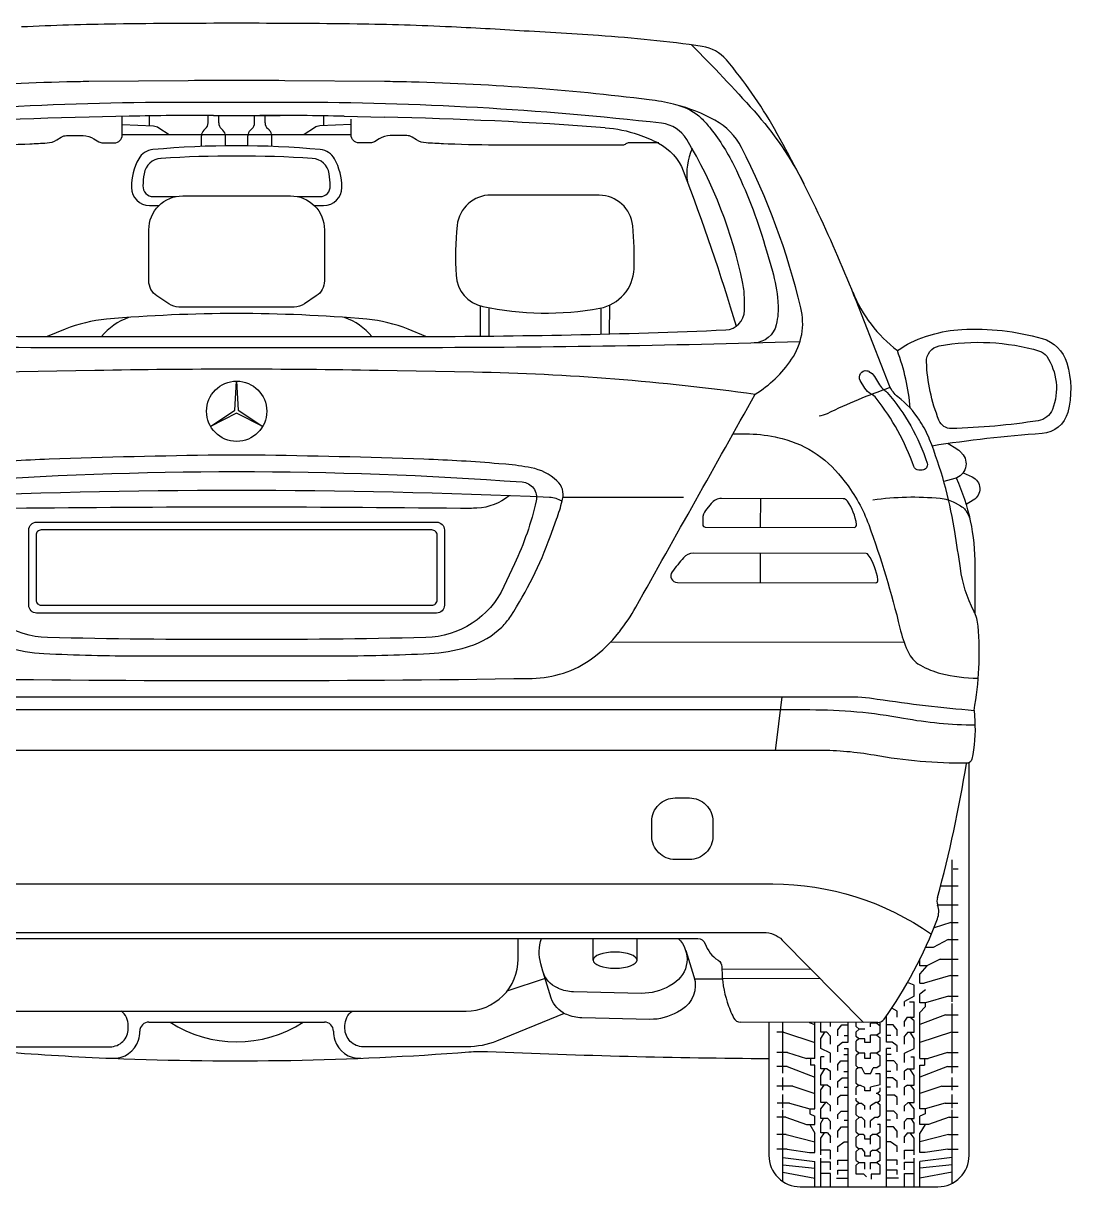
# Model space of a CAD drawing. Header units: millimetres. Extents: x -8431 to 21423, y 12317 to 28660.
# Drawn here: x 15871 to 17171, y 26962 to 28406 of the extents above; entities that cross this region are included whole.
import ezdxf

# ---------------------------------------------------------------- set-up
doc = ezdxf.new("R2010")
doc.units = ezdxf.units.MM
doc.layers.add('interni', color=1, linetype='Continuous')

msp = doc.modelspace()

# ---------------------------------------------------------------- linework, layer by layer
for p, q in [((16538.2, 27814.1), (16538, 27814.2)), ((16964.5, 27637.8), (16600, 27638.5)), ((16931.6, 27166.3), (16761.3, 27166.6))]:
    msp.add_line(p, q)
at = {"color": 1}
for p, q in [((16690.4, 27818.1), (16540.7, 27818.1)), ((16786.1, 27780.9), (16786.2, 27816.5)), ((16786, 27712.4), (16786.1, 27748.5)), ((16812.4, 27570.7), (16804.1, 27503.3)), ((16849, 27232.2), (16738.1, 27232.4)), ((16849, 27232.2), (16738.1, 27232.4)), ((16860.3, 27220.6), (16738.6, 27220.9)), ((16860.3, 27220.6), (16738.6, 27220.9))]:
    msp.add_line(p, q, dxfattribs=at)
at = {"color": 30}
for p, q in [((17023.8, 27191.8), (17023.8, 27368.1)), ((17025.3, 27357.2), (17031.2, 27357.2)), ((17009.5, 27336.1), (17031.2, 27336.1)), ((17005.8, 27312.5), (17031.2, 27312.5)), ((17022.1, 27290.6), (17001.5, 27284)), ((17022.1, 27290.6), (17031.2, 27290.6)), ((17019.1, 27269.5), (17000.4, 27259.5)), ((17019.1, 27269.5), (17031.2, 27269.5)), ((17000.4, 27259.5), (16990.8, 27259.5)), ((16984, 27236.7), (16984, 27245.2)), ((16992.6, 27236.7), (16984, 27236.7)), ((16992.6, 27236.7), (16984, 27226.7)), ((17009.2, 27245.1), (16992.6, 27236.7)), ((17009.2, 27245.1), (17031.2, 27245.1)), ((16984, 27215), (16984, 27226.7)), ((17021.9, 27224.6), (16989.2, 27215)), ((17021.9, 27224.6), (17031.2, 27224.6)), ((16976.7, 27212.6), (16968.5, 27216)), ((16976.7, 27199.1), (16976.7, 27212.6)), ((16984, 27215), (16989.2, 27215)), ((16991, 27206.9), (16984, 27201.4)), ((16976.7, 27199.1), (16964.8, 27192.5)), ((16964.8, 27186.5), (16964.8, 27192.5)), ((16971.1, 27192.1), (16976.7, 27192.1)), ((16976.7, 27173.1), (16976.7, 27192.1)), ((16984, 27190.6), (16984, 27201.4)), ((16991, 27190.6), (16984, 27190.6)), ((16990.6, 27190.6), (16990.6, 27185.6)), ((17019.2, 27199.1), (16991, 27190.6)), ((17019.2, 27199.1), (17031.2, 27199.1)), ((16955.7, 27180.4), (16949, 27184.3)), ((16955.7, 27172.9), (16955.7, 27180.4)), ((16990.6, 27185.6), (16984, 27178.8)), ((16984, 27121.8), (16984, 27178.8)), ((17023.8, 27103.3), (17023.8, 27189.8)), ((16813.7, 27103.3), (16813.7, 27166.5)), ((16846.6, 27166.4), (16853.5, 27163.8)), ((16853.5, 27121.8), (16853.5, 27166.4)), ((16860.8, 27154.2), (16860.8, 27166.4)), ((16872.7, 27161.2), (16872.7, 27166.4)), ((16881.8, 27157.3), (16887, 27163.6)), ((16887, 27163.6), (16895, 27163.6)), ((16895, 27141.8), (16895, 27166.3)), ((16904.7, 27161.3), (16904.7, 27166.3)), ((16930.6, 27165.6), (16922.7, 27165.6)), ((16922.7, 27161), (16922.7, 27165.6)), ((16931.5, 27166.3), (16930.6, 27165.6)), ((16930.6, 27165.6), (16934.4, 27162.3)), ((16934.4, 27153.4), (16934.4, 27166.6)), ((16942.5, 27141.8), (16942.5, 27174.2)), ((16950.5, 27163.6), (16942.5, 27163.6)), ((16955.7, 27157.3), (16950.5, 27163.6)), ((16967.9, 27173.1), (16964.8, 27168)), ((16964.8, 27161.2), (16964.8, 27168)), ((16967.9, 27173.1), (16976.7, 27173.1)), ((16976.7, 27168.3), (16971.2, 27173.1)), ((16976.7, 27154.2), (16976.7, 27168.3)), ((17015.7, 27175.8), (16984, 27163.8)), ((17015.7, 27175.8), (17031.2, 27175.8)), ((16814.4, 27154.3), (16806.3, 27154.3)), ((16814.4, 27154.3), (16853.5, 27141.6)), ((16868.5, 27154.2), (16860.8, 27154.2)), ((16860.8, 27146.3), (16865.8, 27154.2)), ((16868.5, 27154.2), (16872.7, 27149.2)), ((16872.7, 27139.4), (16872.7, 27149.2)), ((16881.8, 27149.7), (16881.8, 27157.3)), ((16889.8, 27150), (16895, 27150)), ((16908.4, 27158), (16904.7, 27161.3)), ((16908.4, 27158), (16904.7, 27154.7)), ((16904.7, 27148.8), (16904.7, 27154.7)), ((16907.9, 27145.9), (16904.7, 27148.8)), ((16915.4, 27158), (16908.4, 27158)), ((16930.6, 27150.7), (16922.7, 27150.7)), ((16922.7, 27141.4), (16922.7, 27150.7)), ((16934.4, 27153.4), (16930.6, 27150.7)), ((16930.6, 27150.7), (16934.4, 27147.3)), ((16934.4, 27131), (16934.4, 27147.3)), ((16947.7, 27150), (16942.5, 27150)), ((16955.7, 27149.7), (16955.7, 27157.3)), ((16969, 27154.2), (16964.8, 27149.2)), ((16964.8, 27139.4), (16964.8, 27149.2)), ((16969, 27154.2), (16976.7, 27154.2)), ((16976.7, 27146.3), (16971.7, 27154.2)), ((17023.1, 27154.3), (16984, 27141.6)), ((17023.1, 27154.3), (17031.2, 27154.3)), ((16860.8, 27134.1), (16860.8, 27146.3)), ((16872.7, 27128.1), (16860.8, 27134.1)), ((16881.8, 27137.2), (16888, 27141.8)), ((16881.8, 27129.8), (16881.8, 27137.2)), ((16888, 27141.8), (16895, 27141.8)), ((16889.9, 27134.2), (16895, 27134.2)), ((16895, 26963.2), (16895, 27134.2)), ((16907.9, 27145.9), (16904.7, 27143)), ((16904.7, 27131.1), (16904.7, 27143)), ((16915.4, 27145.9), (16907.9, 27145.9)), ((16915.4, 27141.4), (16915.4, 27145.9)), ((16922.7, 27141.4), (16915.4, 27141.4)), ((16949.5, 27141.8), (16942.5, 27141.8)), ((16942.5, 26963.2), (16942.5, 27134.2)), ((16947.6, 27134.2), (16942.5, 27134.2)), ((16955.7, 27137.2), (16949.5, 27141.8)), ((16955.7, 27129.8), (16955.7, 27137.2)), ((16964.8, 27128.1), (16976.7, 27134.1)), ((16976.7, 27134.1), (16976.7, 27146.3)), ((16819.5, 27129.2), (16806.3, 27129.2)), ((16819.5, 27129.2), (16843.3, 27121.8)), ((16853.5, 27121.8), (16843.3, 27121.8)), ((16847.9, 27121.8), (16847.9, 27113.5)), ((16864.9, 27123.8), (16860.8, 27123.8)), ((16860.8, 27109), (16860.8, 27123.8)), ((16872.7, 27116.5), (16872.7, 27128.1)), ((16881.8, 27114.1), (16885.8, 27118.9)), ((16885.8, 27118.9), (16895, 27118.9)), ((16889.3, 27126.6), (16895, 27126.6)), ((16907.9, 27128.2), (16904.7, 27131.1)), ((16907.9, 27128.2), (16904.7, 27125.4)), ((16904.7, 27112.5), (16904.7, 27125.4)), ((16915.4, 27128.2), (16907.9, 27128.2)), ((16915.4, 27121.7), (16915.4, 27128.2)), ((16922.7, 27121.7), (16915.4, 27121.7)), ((16930.6, 27128.2), (16922.7, 27128.2)), ((16922.7, 27121.7), (16922.7, 27128.2)), ((16934.4, 27131), (16930.6, 27128.2)), ((16930.6, 27128.2), (16934.4, 27124.9)), ((16934.4, 27112.9), (16934.4, 27124.9)), ((16948.1, 27126.6), (16942.5, 27126.6)), ((16951.7, 27118.9), (16942.5, 27118.9)), ((16955.7, 27114.1), (16951.7, 27118.9)), ((16964.8, 27116.5), (16964.8, 27128.1)), ((16972.6, 27123.8), (16976.7, 27123.8)), ((16976.7, 27109), (16976.7, 27123.8)), ((16984, 27121.8), (16994.2, 27121.8)), ((16989.5, 27121.8), (16989.5, 27113.5)), ((17018, 27129.2), (16994.2, 27121.8)), ((17018, 27129.2), (17031.2, 27129.2)), ((16819.2, 27111.8), (16806.3, 27111.8)), ((16819.2, 27111.8), (16853.5, 27098.4)), ((16853.5, 27113.5), (16847.9, 27113.5)), ((16853.5, 27059.2), (16853.5, 27113.5)), ((16868.6, 27109), (16860.8, 27109)), ((16860.8, 27100.6), (16865.9, 27109)), ((16868.6, 27109), (16872.7, 27106.1)), ((16872.7, 27095.3), (16872.7, 27106.1)), ((16881.8, 27106.9), (16881.8, 27114.1)), ((16889.6, 27105.7), (16895, 27105.7)), ((16907.3, 27110.2), (16904.7, 27112.5)), ((16907.3, 27110.2), (16904.7, 27107.9)), ((16904.7, 27090.6), (16904.7, 27107.9)), ((16911.6, 27110.2), (16907.3, 27110.2)), ((16915.4, 27102.8), (16911.6, 27110.2)), ((16922.7, 27102.8), (16926, 27110.2)), ((16930.6, 27110.2), (16926, 27110.2)), ((16934.4, 27112.9), (16930.6, 27110.2)), ((16947.8, 27105.7), (16942.5, 27105.7)), ((16955.7, 27106.9), (16955.7, 27114.1)), ((16968.9, 27109), (16964.8, 27106.1)), ((16964.8, 27095.3), (16964.8, 27106.1)), ((16968.9, 27109), (16976.7, 27109)), ((16976.7, 27100.6), (16971.5, 27109)), ((16984, 27113.5), (16989.5, 27113.5)), ((16984, 27059.2), (16984, 27113.5)), ((17018.3, 27111.8), (16984, 27098.4)), ((17018.3, 27111.8), (17031.2, 27111.8)), ((16813.7, 27082.2), (16813.7, 27097.9)), ((16860.8, 27088.4), (16860.8, 27100.6)), ((16881.8, 27093.2), (16887.5, 27097.5)), ((16881.8, 27085.6), (16881.8, 27093.2)), ((16887.5, 27097.5), (16895, 27097.5)), ((16907.5, 27088), (16904.7, 27090.6)), ((16922.7, 27102.8), (16915.4, 27102.8)), ((16934.4, 27102.8), (16928.8, 27102.8)), ((16934.4, 27089.1), (16934.4, 27102.8)), ((16950, 27097.5), (16942.5, 27097.5)), ((16955.7, 27093.2), (16950, 27097.5)), ((16955.7, 27085.6), (16955.7, 27093.2)), ((16976.7, 27088.4), (16976.7, 27100.6)), ((17023.8, 27082.2), (17023.8, 27097.9)), ((16826.3, 27087.4), (16806.3, 27087.4)), ((16813.7, 27059.9), (16813.7, 27077)), ((16826.3, 27087.4), (16853.5, 27078.1)), ((16869.2, 27088.4), (16860.8, 27088.4)), ((16860.8, 27082.6), (16865.2, 27088.4)), ((16860.8, 27067), (16860.8, 27082.6)), ((16869.2, 27088.4), (16872.7, 27086.1)), ((16872.7, 27076.3), (16872.7, 27086.1)), ((16881.8, 27073.3), (16885.2, 27076.1)), ((16885.2, 27076.1), (16895, 27076.1)), ((16889.9, 27085.9), (16895, 27085.9)), ((16907.5, 27088), (16904.7, 27085.5)), ((16904.7, 27076.7), (16904.7, 27085.5)), ((16910.3, 27088), (16907.5, 27088)), ((16915.4, 27085.5), (16910.3, 27088)), ((16915.4, 27081.7), (16915.4, 27085.5)), ((16922.7, 27081.7), (16915.4, 27081.7)), ((16934.4, 27089.1), (16922.7, 27086.1)), ((16922.7, 27081.7), (16922.7, 27086.1)), ((16929.5, 27078.7), (16931.1, 27078.7)), ((16931.1, 27078.7), (16934.4, 27081.6)), ((16931.1, 27078.7), (16934.4, 27075.9)), ((16934.4, 27081.6), (16934.4, 27085.4)), ((16934.4, 27070), (16934.4, 27075.9)), ((16947.5, 27085.9), (16942.5, 27085.9)), ((16952.3, 27076.1), (16942.5, 27076.1)), ((16955.7, 27073.3), (16952.3, 27076.1)), ((16968.3, 27088.4), (16964.8, 27086.1)), ((16964.8, 27076.3), (16964.8, 27086.1)), ((16968.3, 27088.4), (16976.7, 27088.4)), ((16976.7, 27082.6), (16972.2, 27088.4)), ((16976.7, 27067), (16976.7, 27082.6)), ((17011.2, 27087.4), (16984, 27078.1)), ((17011.2, 27087.4), (17031.2, 27087.4)), ((17023.8, 27059.9), (17023.8, 27077)), ((16822.2, 27066.1), (16806.5, 27066.1)), ((16822.2, 27066.1), (16847.2, 27059.2)), ((16860.8, 27059.3), (16866.9, 27067.1)), ((16868.3, 27067), (16860.8, 27067)), ((16868.3, 27067), (16872.7, 27062.7)), ((16872.7, 27056.1), (16872.7, 27062.7)), ((16881.8, 27064.3), (16881.8, 27073.3)), ((16904.7, 27069.1), (16904.7, 27072.5)), ((16907.9, 27066.3), (16904.7, 27069.1)), ((16907.9, 27066.3), (16904.7, 27063.4)), ((16904.7, 27051.6), (16904.7, 27063.4)), ((16907.9, 27066.3), (16911.5, 27066.3)), ((16911.5, 27066.3), (16915.4, 27062.9)), ((16915.4, 27058.4), (16915.4, 27062.9)), ((16929, 27067.1), (16922.7, 27062.9)), ((16922.7, 27058.4), (16922.7, 27062.9)), ((16931.1, 27067.1), (16929, 27067.1)), ((16931.1, 27067.1), (16934.4, 27070)), ((16931.1, 27067.1), (16934.4, 27064.2)), ((16934.4, 27051.2), (16934.4, 27064.2)), ((16955.7, 27064.3), (16955.7, 27073.3)), ((16969.2, 27067), (16964.8, 27062.7)), ((16964.8, 27056.1), (16964.8, 27062.7)), ((16969.2, 27067), (16976.7, 27067)), ((16976.7, 27059.3), (16970.6, 27067.1)), ((17015.3, 27066.1), (16990.3, 27059.2)), ((17015.3, 27066.1), (17031, 27066.1)), ((16817.4, 27048.7), (16806.3, 27048.7)), ((16813.7, 26969), (16813.7, 27057.9)), ((16817.4, 27048.7), (16842.9, 27039.8)), ((16847.2, 27059.2), (16853.5, 27059.2)), ((16847.2, 27059.2), (16847.2, 27052.9)), ((16847.2, 27052.9), (16853.5, 27050.1)), ((16853.5, 27039.8), (16853.5, 27050.1)), ((16860.8, 27047.3), (16860.8, 27059.3)), ((16869.4, 27047.3), (16860.8, 27047.3)), ((16860.8, 27041.3), (16864.4, 27047.3)), ((16869.4, 27047.3), (16872.7, 27043.3)), ((16881.8, 27052.2), (16886.1, 27056.3)), ((16881.8, 27046.9), (16881.8, 27052.2)), ((16886.1, 27056.3), (16895, 27056.3)), ((16908.3, 27048.4), (16904.7, 27051.6)), ((16908.3, 27048.4), (16904.7, 27045.2)), ((16911.9, 27048.4), (16908.3, 27048.4)), ((16915.4, 27044.8), (16911.9, 27048.4)), ((16927.8, 27048.4), (16922.7, 27044.3)), ((16931.1, 27048.4), (16927.8, 27048.4)), ((16931.1, 27048.4), (16934.4, 27051.2)), ((16951.4, 27056.3), (16942.5, 27056.3)), ((16955.7, 27052.2), (16951.4, 27056.3)), ((16955.7, 27046.9), (16955.7, 27052.2)), ((16968.1, 27047.3), (16964.8, 27043.3)), ((16968.1, 27047.3), (16976.7, 27047.3)), ((16976.7, 27041.3), (16973.1, 27047.3)), ((16976.7, 27047.3), (16976.7, 27059.3)), ((16990.3, 27059.2), (16984, 27059.2)), ((16990.3, 27052.9), (16984, 27050.1)), ((16984, 27039.8), (16984, 27050.1)), ((16990.3, 27059.2), (16990.3, 27052.9)), ((17020.1, 27048.7), (16994.5, 27039.8)), ((17020.1, 27048.7), (17031.2, 27048.7)), ((17023.8, 26966.7), (17023.8, 27057.9)), ((16842.9, 27039.8), (16853.5, 27039.8)), ((16847.1, 27039.8), (16853.5, 27028.9)), ((16860.8, 27029.2), (16860.8, 27041.3)), ((16872.7, 27033.8), (16872.7, 27043.3)), ((16881.8, 27031.6), (16886.5, 27036.7)), ((16886.5, 27036.7), (16895, 27036.7)), ((16890, 27045.2), (16895, 27045.2)), ((16904.7, 27030.1), (16904.7, 27045.2)), ((16915.4, 27036), (16915.4, 27044.8)), ((16922.7, 27036), (16922.7, 27044.3)), ((16931.4, 27040.2), (16934.4, 27040.2)), ((16934.4, 27030.1), (16934.4, 27040.2)), ((16947.5, 27045.2), (16942.5, 27045.2)), ((16951, 27036.7), (16942.5, 27036.7)), ((16955.7, 27031.6), (16951, 27036.7)), ((16964.8, 27033.8), (16964.8, 27043.3)), ((16976.7, 27029.2), (16976.7, 27041.3)), ((16994.5, 27039.8), (16984, 27039.8)), ((16990.4, 27039.8), (16984, 27028.9)), ((16817.9, 27027.4), (16806.3, 27027.4)), ((16817.9, 27027.4), (16853.5, 27018)), ((16853.5, 27005), (16853.5, 27028.9)), ((16869.2, 27029.2), (16860.8, 27029.2)), ((16860.8, 27022.9), (16865.6, 27029.2)), ((16860.8, 27002), (16860.8, 27022.9)), ((16869.2, 27029.2), (16872.7, 27024.9)), ((16872.7, 27016.9), (16872.7, 27024.9)), ((16881.8, 27023.4), (16881.8, 27031.6)), ((16881.8, 27012.6), (16890, 27018.3)), ((16890, 27018.3), (16895, 27018.3)), ((16904.7, 27030.1), (16908.5, 27027.4)), ((16908.5, 27027.4), (16904.7, 27024.1)), ((16904.7, 27012.5), (16904.7, 27024.1)), ((16913.4, 27027.4), (16908.5, 27027.4)), ((16915.4, 27025.6), (16913.4, 27027.4)), ((16915.4, 27021.7), (16915.4, 27025.6)), ((16922.7, 27021.7), (16915.4, 27021.7)), ((16922.7, 27025.6), (16924.7, 27027.4)), ((16922.7, 27015.5), (16922.7, 27025.6)), ((16930.6, 27027.4), (16924.7, 27027.4)), ((16934.4, 27030.1), (16930.6, 27027.4)), ((16930.6, 27027.4), (16934.4, 27024.1)), ((16934.4, 27010.7), (16934.4, 27024.1)), ((16947.5, 27018.3), (16942.5, 27018.3)), ((16955.7, 27012.6), (16947.5, 27018.3)), ((16955.7, 27023.4), (16955.7, 27031.6)), ((16968.3, 27029.2), (16964.8, 27024.9)), ((16964.8, 27016.9), (16964.8, 27024.9)), ((16968.3, 27029.2), (16976.7, 27029.2)), ((16976.7, 27022.9), (16971.9, 27029.2)), ((16976.7, 27002), (16976.7, 27022.9)), ((16984, 27005), (16984, 27028.9)), ((17019.6, 27027.4), (16984, 27018)), ((17019.6, 27027.4), (17031.2, 27027.4)), ((16818.9, 27009.2), (16806.3, 27009.2)), ((16818.9, 27009.2), (16847, 27005)), ((16847, 27005), (16853.5, 27005)), ((16872.6, 27007.8), (16860.8, 27007.8)), ((16872.7, 26996.7), (16872.7, 27007.8)), ((16881.8, 27006), (16881.8, 27012.6)), ((16904.7, 27012.5), (16908.5, 27009.7)), ((16908.5, 27009.7), (16904.7, 27006.4)), ((16904.7, 26995.2), (16904.7, 27006.4)), ((16912.3, 27009.7), (16908.5, 27009.7)), ((16915.4, 27005.3), (16912.3, 27009.7)), ((16915.4, 27000.4), (16915.4, 27005.3)), ((16925.3, 27008), (16922.7, 27006)), ((16922.7, 27000.4), (16922.7, 27006)), ((16925.3, 27008), (16930.6, 27008)), ((16934.4, 27010.7), (16930.6, 27008)), ((16930.6, 27008), (16934.4, 27004.6)), ((16934.4, 26995.2), (16934.4, 27004.6)), ((16955.7, 27006), (16955.7, 27012.6)), ((16964.8, 26996.7), (16964.8, 27007.8)), ((16964.9, 27007.8), (16976.7, 27007.8)), ((16990.5, 27005), (16984, 27005)), ((17018.6, 27009.2), (16990.5, 27005)), ((17018.6, 27009.2), (17031.2, 27009.2)), ((16813.7, 26998.8), (16853.5, 26993.7)), ((16813.7, 26989.7), (16853.5, 26985.4)), ((16853.5, 26962.5), (16853.5, 26993.7)), ((16860.8, 26962.5), (16860.8, 26997.9)), ((16872.7, 26993), (16860.8, 26993)), ((16872.7, 26983.6), (16872.7, 26993)), ((16881.8, 26995.5), (16895, 26995.5)), ((16881.8, 26989.6), (16881.8, 26995.5)), ((16904.7, 26995.2), (16908.5, 26992.4)), ((16908.5, 26992.4), (16904.7, 26989.1)), ((16904.7, 26978.2), (16904.7, 26989.1)), ((16908.5, 26992.4), (16915.4, 26992.4)), ((16922.7, 27000.4), (16915.4, 27000.4)), ((16915.4, 26984.4), (16915.4, 26992.4)), ((16922.7, 26984.4), (16922.7, 26992.4)), ((16922.7, 26992.4), (16930.6, 26992.4)), ((16934.4, 26995.2), (16930.6, 26992.4)), ((16930.6, 26992.4), (16934.4, 26989.1)), ((16934.4, 26978.2), (16934.4, 26989.1)), ((16955.7, 26995.5), (16942.5, 26995.5)), ((16955.7, 26989.6), (16955.7, 26995.5)), ((16964.8, 26993), (16976.7, 26993)), ((16964.8, 26983.6), (16964.8, 26993)), ((16976.7, 26962.5), (16976.7, 26997.9)), ((17023.8, 26998.8), (16984, 26993.7)), ((16984, 26962.5), (16984, 26993.7)), ((17023.8, 26989.7), (16984, 26985.4)), ((16813.7, 26980.6), (16853.5, 26973)), ((16872.7, 26979), (16860.8, 26979)), ((16872.7, 26962.5), (16872.7, 26979)), ((16881.8, 26977.6), (16881.8, 26983.2)), ((16881.8, 26983.2), (16895, 26983.2)), ((16914.1, 26978.2), (16904.7, 26978.2)), ((16917.4, 26974.6), (16914.1, 26978.2)), ((16934.4, 26978.2), (16923.2, 26978.2)), ((16923.2, 26978.2), (16923.2, 26971.9)), ((16955.7, 26983.2), (16942.5, 26983.2)), ((16955.7, 26977.6), (16955.7, 26983.2)), ((16964.8, 26962.5), (16964.8, 26979)), ((16964.8, 26979), (16976.7, 26979)), ((17023.8, 26980.6), (16984, 26973)), ((16880.2, 26973.2), (16895, 26973.2)), ((16957.3, 26973.2), (16942.5, 26973.2))]:
    msp.add_line(p, q, dxfattribs=at)
at = {"color": 40}
for p, q in [((16578.1, 27243.7), (16578.1, 27270.6)), ((16632.7, 27243.7), (16632.7, 27270.6)), ((16518.6, 27220.8), (16471.2, 27205.1)), ((16704.1, 27220.7), (16738.6, 27220.7)), ((16026.7, 27166.9), (16244.5, 27166.9))]:
    msp.add_line(p, q, dxfattribs=at)
for points in [[(17051.2, 27553.7, 0.064346), (17056.2, 27658.4, 0.099538), (17050.9, 27676.8, -0.085651), (17034.1, 27730.1, 0.007162), (17027.1, 27775.8), (17026.4, 27780.3, 0.053235), (16996, 27889.8, 0.049351), (16984.3, 27912.4), (16983.4, 27913.8, 0.086357), (16956.7, 27942.7, -0.13723), (16946.2, 27956.6), (16904.7, 28062.2, 0.035304), (16803.2, 28275.6, 0.04689), (16743.6, 28361.1, 0.183305), (16713.6, 28377.7, 0.020012), (16585, 28391.1), (16498.7, 28396.5, 0.0036), (16402.4, 28401.9, 0.009073), (16285.2, 28405.5, 0.006323), (15985.6, 28405.5, 0.009068), (15868.5, 28401.9, 0.003591)], [(16346.5, 28333.6, 0.003533), (16319.2, 28334.1), (16195.5, 28335.2, 0.004439), (16075.6, 28335.2), (15952, 28334.1, 0.003533), (15924.6, 28333.6, 0.025088), (15623.4, 28311.5, 0.029662)], [(15768.6, 27593.4, 0.007333), (16502.6, 27593.4, 0.153742), (16576.3, 27617.8, 0.070696), (16610.2, 27650.4), (16610.8, 27651.1, 0.038053), (16631.2, 27681.8, 0.00029), (16779.4, 27946.1, 0.10723), (16824.6, 27989.4, 0.210871), (16836.1, 28053.5, 0.05919), (16762.3, 28252.4, 0.149177), (16729.5, 28286.2, 0.065752), (16680.7, 28305.3), (16677.9, 28306, 0.029662), (16647.8, 28311.5, 0.025354), (16343.3, 28333.7)], [(16956, 28000.2, -0.083938), (16990.9, 28017.6), (16998, 28019.8, -0.05965), (17035.8, 28026.4, -0.083482), (17135.5, 28015.3, -0.255651), (17166.4, 27984.9, -0.138584), (17167.4, 27923.6, -0.32073), (17135.6, 27897.2, 0.020961), (16999, 27881.8)], [(15436.1, 28011.5, 0.007505), (15926, 28004.2), (16345.2, 28004.2, 0.007505), (16835, 28011.5)], [(16751.8, 27897), (16767.7, 27896.9, -0.051567), (16804, 27893.1), (16807, 27892.5, -0.176946), (16886.7, 27842.7), (16891.1, 27837, -0.078203), (16920.3, 27784.3, -0.028539), (16959.1, 27655.8, 0.045598), (16968.5, 27627.9), (16969.3, 27626.2, 0.158979), (16983.7, 27610.2), (16984.5, 27609.8, 0.07132), (17010, 27599.6, 0.052364), (17055.6, 27593.5)], [(17018.9, 27884.8), (17028.3, 27879.2, -0.070456), (17035.4, 27873.5), (17036.1, 27872.7, -0.56236), (17027.3, 27841.6), (17013.5, 27837.8)], [(17029.1, 27842.2, -0.105727), (17052.2, 27733.3), (17052.1, 27674.5)], [(17037.5, 27848.6), (17048.7, 27843.5, -0.606346), (17050.2, 27814.5), (17041.3, 27809.3)], [(16539.6, 27813.3, 0.126606), (16524.2, 27818, 0.021941), (15746.9, 27818, 0.126606), (15731.5, 27813.3)], [(16796.4, 27166.6), (16796.4, 27001.2, 0.414214), (16835.2, 26962.5), (17006.3, 26962.5, 0.414214), (17045, 27001.2), (17045, 27488.4)], [(15357.3, 27166.3), (15458.1, 27268.6, -0.200715), (15481.1, 27278.2), (16790, 27278.2, -0.200715), (16813, 27268.6), (16913.9, 27166.3)], [(15509.9, 27166.6, 0.285976), (15518.5, 27172.1, 0.033213), (15526.5, 27191.5, 0.080608), (15533.1, 27232.3), (15533.1, 27235.4, -0.258302), (15537.7, 27243.6, 0.170618), (15554, 27264.1, -0.31913), (15563.1, 27270.6), (16708, 27270.6, -0.31913), (16717.2, 27264.1, 0.170618), (16733.5, 27243.6, -0.258302), (16738.1, 27235.4), (16738.1, 27232.3, 0.080608), (16744.7, 27191.5, 0.033213), (16752.6, 27172.1, 0.285976), (16761.3, 27166.6)], [(15474.8, 27121.6, 0.008583), (15824.2, 27130.2, -0.029637), (15847.1, 27129.8, 0.008947), (15981.6, 27121.9, 0.029416), (16424, 27129.8, -0.029637), (16447, 27130.2, 0.008583), (16796.4, 27121.6)]]:
    msp.add_lwpolyline(points, format="xyb")
at = {"color": 1}
for points in [[(16700.4, 28379.6, -0.013793), (16778, 28297.6, -0.065561), (16839.9, 28207.1)], [(15491.8, 27946.1, -0.030425), (15841.5, 27973.8), (15959.7, 27975.9, -0.009079), (16311.5, 27975.9), (16429.7, 27973.8, -0.030425), (16779.4, 27946.1)], [(16858.8, 27919.3, 0.083351), (16869, 27922.3, -0.026217), (16946.9, 27954.7)], [(16473.8, 27820.1, -0.162684), (16434, 27804.7), (16431.9, 27804.6, -0.014105), (16413.7, 27804.3, 0.005595), (15857.5, 27804.3, -0.014105), (15839.3, 27804.6), (15837.2, 27804.7, -0.162684), (15797.3, 27820.1)], [(16925.6, 27815, -0.06046), (17009.1, 27816.9, -0.1003), (17027.5, 27811.3), (17034.5, 27807.5, -0.10998), (17040.3, 27802.5), (17040.8, 27801.8, -0.106681), (17046.3, 27789.4)], [(15218.9, 27535.6, 0.043324), (15307.6, 27544.1, -0.045315), (15424, 27554.6), (16847.2, 27554.6, -0.045315), (16963.5, 27544.1, 0.043324), (17052.3, 27535.6)], [(15273.1, 27275.9, -0.15446), (15470, 27338.3), (16801.2, 27338.3, -0.15446), (16998.1, 27275.9)]]:
    msp.add_lwpolyline(points, format="xyb", dxfattribs=at)
for points in [[(17023, 27903.5, -0.31285), (17007.6, 27913.7, -0.086538), (16992.1, 27986.2, -0.371635), (17007.9, 28006, -0.118105), (17132.4, 27999.7, -0.175873), (17141.3, 27993.2, -0.24558), (17148.5, 27927.3, -0.266899), (17130.9, 27913.2, -0.032175)], [(16923.3, 27946.3, -0.140199), (16915.6, 27953.6), (16909.9, 27963.2, -0.636265), (16918.1, 27975.3, -0.074739), (16920.6, 27974.5), (16920.6, 27974.4, -0.145146), (16927.4, 27968.2), (16933.6, 27957.7, 0.112009), (16939.5, 27951.5, -0.066922), (16943.4, 27948.1, -0.101581), (16992.9, 27860.4, -0.50849), (16986.7, 27852), (16982.5, 27852, -0.318696), (16976.4, 27856.3, 0.083667), (16929.6, 27941.1, 0.106267)], [(16717.5, 27781.1), (16902.1, 27780.7, 0.45993), (16905.3, 27784.4, 0.110211), (16894, 27813.4, 0.249544), (16888.6, 27816.3), (16737.4, 27816.6, 0.228511), (16724.8, 27810.5), (16717.8, 27801.8, 0.169645), (16714.3, 27791.7), (16714.3, 27784.3, 0.414214)], [(16931.8, 27715.8, 0.11229), (16919.8, 27746.8, 0.249287), (16917.2, 27748.2), (16702.7, 27748.7, 0.217748), (16690.4, 27743.1, 0.019647), (16676.3, 27725.5, 0.614968), (16682.8, 27712.6), (16928.6, 27712.1, 0.457737)], [(16680.1, 27368.5, -0.414214), (16651.1, 27397.6), (16651.1, 27416, -0.414214), (16680.1, 27445), (16697.7, 27445, -0.414214), (16726.8, 27416), (16726.8, 27397.6, -0.414214), (16697.7, 27368.5)]]:
    msp.add_lwpolyline(points, format="xyb", close=True, dxfattribs=at)
at = {"color": 40}
msp.add_lwpolyline([(16135.6, 27962.3), (16137.6, 27926.1), (16168, 27906.2), (16135.6, 27922.5), (16103.2, 27906.2), (16133.5, 27926.1)], close=True, dxfattribs=at)
for points in [[(15850, 27632.2, 0.060707), (15896.2, 27624.3, 0.012362), (16014.6, 27621.3), (16256.6, 27621.3, 0.012362), (16374.9, 27624.3, 0.060707), (16421.1, 27632.2), (16424.6, 27633.3, 0.121982), (16464.8, 27657.1, 0.054475), (16475.9, 27670.7, 0.05695), (16524.9, 27769.2), (16532.9, 27791.1, 0.026369), (16539.8, 27813.9), (16540.3, 27816, 0.273224), (16533.6, 27838.3), (16533.2, 27838.7, 0.140612), (16501.4, 27854.7, 0.025943), (16469.7, 27859.1), (16461.1, 27859.8, 0.012006), (16368.2, 27865.4, 0.006132), (16157.8, 27870.4, 0.005726), (16113.4, 27870.4, 0.006132), (15903, 27865.4, 0.012006), (15810.1, 27859.8)], [(15786.1, 27270.6), (15786.1, 27245.1, 0.414214), (15850.7, 27180.5), (16420.5, 27180.5, 0.414214), (16485.1, 27245.1), (16485.1, 27270.6)], [(16683.8, 27270.6, -0.496764), (16677.5, 27214.5), (16672.7, 27211.6, -0.140562), (16638.2, 27202.5), (16553.7, 27204.4, -0.099048), (16535.2, 27208.5), (16533.8, 27209.2, -0.22501), (16515.7, 27230.1), (16513.2, 27239.2, -0.149908), (16514.1, 27270.6)], [(16693.2, 27255.6), (16703.4, 27223.3, -0.348292), (16687.8, 27182.2), (16682.9, 27179.3, -0.140562), (16648.5, 27170.2), (16564, 27172.1, -0.099048), (16545.4, 27176.2), (16544, 27176.8, -0.215101), (16526.3, 27196.6), (16516, 27228.9)], [(15728.8, 27177.6), (15812.9, 27143.3, 0.097039), (15849.4, 27136.2), (15978.4, 27136.2, 0.414214), (16001.1, 27158.8), (16001.1, 27162.6, 0.231842), (15992.3, 27180.5)], [(16542.4, 27177.6), (16458.3, 27143.3, -0.097039), (16421.7, 27136.2), (16292.7, 27136.2, -0.414214), (16270.1, 27158.8), (16270.1, 27162.6, -0.231842), (16278.9, 27180.5)]]:
    msp.add_lwpolyline(points, format="xyb", dxfattribs=at)
for points in [[(15900.8, 27644, -0.285416), (15803.7, 27707.3), (15790.6, 27735.4, -0.052841), (15763.7, 27813.6, -0.459934), (15781.2, 27837.2, -0.036216), (16490, 27837.2, -0.459934), (16507.5, 27813.6, -0.052841), (16480.6, 27735.4), (16467.5, 27707.3, -0.285416), (16370.4, 27644, -0.010797), (15900.8, 27644, -0.010797)], [(16859.2, 27503.9), (15412, 27503.9, 0.04397), (15344.2, 27498, -0.044632), (15229.3, 27488, -0.34939), (15223, 27493, -0.07172), (15219.1, 27540.8), (15219.9, 27553.7, 0.017346), (15340.1, 27567.8, -0.037813), (15379, 27570.7), (16892.1, 27570.7, -0.037813), (16931, 27567.8, 0.017346), (17051.2, 27553.7), (17052, 27540.8, -0.07172), (17048.2, 27493, -0.34939), (17041.9, 27488, -0.044632), (16927, 27498, 0.04397)]]:
    msp.add_lwpolyline(points, format="xyb", close=True)
msp.add_lwpolyline([(15887.3, 27674.4, -0.414214), (15877.6, 27684.1), (15877.6, 27777.7, -0.414214), (15887.3, 27787.4), (16383.9, 27787.4, -0.414214), (16393.6, 27777.7), (16393.6, 27684.1, -0.414214), (16383.9, 27674.4)], format="xyb", close=True, dxfattribs=at)
at = {"color": 30}
msp.add_lwpolyline([(16378.1, 27684.2, 0.414214), (16384.6, 27690.7), (16384.6, 27771.2, 0.414214), (16378.1, 27777.6), (15893, 27777.6, 0.414214), (15886.6, 27771.2), (15886.6, 27690.7, 0.414214), (15893, 27684.2)], format="xyb", close=True, dxfattribs=at)
at = {"color": 40}
msp.add_circle((16135.6, 27924.9), 37.4, dxfattribs=at)
for centre, radius, start, end in [((17059.6, 28136.8), 171.4, 201.8112, 232.8065), ((16705.2, 27906.6), 267.6, 4.7182, 20.4666), ((15522.6, 27729.7), 1538.2, 344.6154, 350.9578), ((17021.2, 27317.4), 16.1, 164.6154, 199.3384), ((16982.3, 27303.7), 25, 339.097, 19.3384), ((16471.8, 27498.7), 571.5, 324.9353, 339.097), ((16931.7, 27176), 9.69, 269.88, 324.9353)]:
    msp.add_arc(centre, radius, start, end)
for centre, radius, start, end in [((16026.7, 27155.6), 11.3, 90, 180.16), ((16135.6, 27293.8), 151.5, 236.9592, 303.0408), ((16244.5, 27155.6), 11.3, 359.84, 90), ((15979, 27155.4), 36.4, 342.612, 0.16), ((16292.2, 27155.4), 36.4, 179.84, 197.388), ((15982.9, 27154.2), 32.3, 267.6554, 342.612), ((16288.3, 27154.2), 32.3, 197.388, 272.3446)]:
    msp.add_arc(centre, radius, start, end, dxfattribs=at)
at = {"color": 40, "extrusion": (0, 0, -1)}
msp.add_ellipse((16605.4, 27243.7), major_axis=(27.3, 0), ratio=0.364995, dxfattribs=at)
at = {"layer": 'interni', "color": 30}
for p, q in [((16002.2, 28291), (15952.4, 28289.9)), ((16027.3, 28279.3), (16027.3, 28291.5)), ((16100.1, 28282.8), (16100.1, 28292.1)), ((16106.9, 28292.1), (16189.5, 28292.1)), ((16113.3, 28282.8), (16113.3, 28292.1)), ((16157.8, 28282.8), (16157.8, 28292.1)), ((16171, 28282.8), (16171, 28292.1)), ((16243.9, 28279.3), (16243.9, 28291.5)), ((16268.9, 28291), (16318.7, 28289.9)), ((16097, 28275.7), (16095, 28273.8)), ((16116.5, 28275.7), (16118.5, 28273.8)), ((16154.7, 28275.7), (16152.6, 28273.8)), ((16174.2, 28275.7), (16176.2, 28273.8)), ((15993.5, 28268.3), (16277.7, 28268.3)), ((16091.8, 28253.6), (16091.8, 28266.7)), ((16121.6, 28254.4), (16121.6, 28266.7)), ((16149.5, 28254.4), (16149.5, 28266.7)), ((16179.3, 28253.6), (16179.3, 28266.7))]:
    msp.add_line(p, q, dxfattribs=at)
at = {"layer": 'interni'}
for p, q in [((16438, 28055.7), (16437.9, 28018.1)), ((16448.7, 28053.4), (16448.6, 28018.2)), ((16587.6, 28053.1), (16587.6, 28020.4)), ((16598.4, 28056.5), (16598.3, 28020.6))]:
    msp.add_line(p, q, dxfattribs=at)
at = {"layer": 'interni', "color": 40}
msp.add_lwpolyline([(16766, 28050), (16766, 28064.1, 0.050662), (16764.1, 28083.5, 0.08574), (16694.4, 28262.3, 0.232969), (16663.2, 28282.4, 0.028193), (16205.7, 28308.2), (16065.4, 28308.2, 0.028193), (15608, 28282.4, 0.232969), (15576.7, 28262.3, 0.08574), (15507.1, 28083.5, 0.050662), (15505.2, 28064.1), (15505.2, 28050, 0.401314), (15528.4, 28025.9, 0.010538), (15912.1, 28017.8), (16359, 28017.8, 0.010538), (16742.8, 28025.9, 0.401314)], format="xyb", close=True, dxfattribs=at)
at = {"layer": 'interni', "color": 30}
for points in [[(16684.6, 28304.3, -0.124298), (16712.3, 28288.8, -0.040707), (16723.9, 28275.9), (16726.1, 28273, -0.052473), (16756, 28223.9, -0.04096), (16793.4, 28124.2), (16800.7, 28098.8, -0.049481), (16807.5, 28061.2), (16807.6, 28059.4, -0.076998), (16805.6, 28032.4, -0.341625), (16778.1, 28009.9)], [(15614, 28258.2), (15648.3, 28258.2, -0.17551), (15652.4, 28256.7, 0.17551), (15656.6, 28255.2), (15806.2, 28255.2, 0.010323), (15872.8, 28256.6), (15878.9, 28256.8, 0.00562), (15900.3, 28258, 0.122819), (15912.2, 28261.7), (15917.7, 28265.2, -0.139036), (15924.5, 28267.1), (15944.9, 28267.1, -0.139941), (15958.5, 28263.2), (15964.5, 28259.5, 0.139941), (15969.6, 28258), (15983.8, 28258, 0.414214), (15993.5, 28267.7), (15993.5, 28290.8)], [(15993.5, 28280.7), (16032.3, 28279.1, -0.137273), (16038.9, 28276.9), (16051.8, 28268.3)], [(16277.7, 28280.7), (16238.8, 28279.1, 0.137273), (16232.2, 28276.9), (16219.3, 28268.3)], [(16659.9, 28258.2), (16622.9, 28258.2, 0.17551), (16618.7, 28256.7, -0.17551), (16614.6, 28255.2), (16465, 28255.2, -0.010323), (16398.3, 28256.6), (16392.3, 28256.8, -0.00562), (16370.9, 28258, -0.122819), (16359, 28261.7), (16353.4, 28265.2, 0.139036), (16346.7, 28267.1), (16326.3, 28267.1, 0.139941), (16312.6, 28263.2), (16306.7, 28259.5, -0.139941), (16301.6, 28258), (16287.4, 28258, -0.414214), (16277.7, 28267.7), (16277.7, 28287.3)], [(16593.1, 28276.9, -0.065387), (16634.3, 28268.4, -0.035377), (16659.3, 28257.6, -0.184666), (16690.1, 28223.2, -0.017661), (16755.9, 28030.4)], [(16232, 28180.3), (16243.6, 28180.3, 0.413472), (16266.2, 28202.8, 0.127406), (16257.2, 28238.1, 0.248695), (16239.5, 28249.7, 0.045751), (16031.7, 28249.7, 0.248695), (16014, 28238.1, 0.127406), (16004.9, 28202.8, 0.413472), (16027.5, 28180.3)], [(16041.6, 28238.8, 0.351216), (16020.7, 28219.8, 0.030974), (16019.2, 28204.8, 0.424488), (16032.1, 28191.4), (16060, 28191.4)], [(16211.2, 28191.4), (16239, 28191.4, 0.424488), (16251.9, 28204.8, 0.030974), (16250.5, 28219.8, 0.351216), (16229.5, 28238.8, 0.030459), (16041.8, 28238.8)], [(16370.6, 28017.8), (16348.5, 28026.8, 0.074617), (16297.2, 28039.1, 0.043983), (15973.9, 28039.1, 0.074617), (15922.7, 28026.8), (15900.5, 28017.8)]]:
    msp.add_lwpolyline(points, format="xyb", dxfattribs=at)
at = {"layer": 'interni'}
for points in [[(16064, 28054.3, -0.149035), (16051.4, 28058.1), (16036.6, 28068, -0.249761), (16026.6, 28086.8), (16026.6, 28150.3, -0.414214), (16068.6, 28192.3), (16202.5, 28192.3, -0.414214), (16244.5, 28150.3), (16244.5, 28086.8, -0.249761), (16234.5, 28068), (16219.8, 28058.1, -0.149035), (16207.2, 28054.3)], [(16586.6, 28052.9, 0.352016), (16629, 28101.9, 0.033032), (16627.4, 28155.1, 0.385724), (16585.7, 28193), (16451.3, 28193.3, 0.385724), (16409.4, 28155.5, 0.038374), (16408, 28093.7, 0.339572), (16441.2, 28054.9, 0.097626)]]:
    msp.add_lwpolyline(points, format="xyb", close=True, dxfattribs=at)
at = {"layer": 'interni', "color": 30}
msp.add_lwpolyline([(16027.3, 28180.3), (16039.2, 28180.3)], dxfattribs=at)
for centre, radius, start, end in [((16066.8, 22998.2), 5293, 91.2377, 94.2111), ((16106.9, 23447.7), 4844.5, 90, 91.2377), ((16164.3, 23447.7), 4844.5, 88.7623, 90), ((16204.4, 22998.2), 5293, 85.7889, 88.7623), ((16101.5, 28266.7), 9.69, 132.6828, 180), ((16090.4, 28282.8), 9.69, 312.6828, 0), ((16123, 28282.8), 9.69, 180, 227.3172), ((16111.9, 28266.7), 9.69, 0, 47.3172), ((16159.2, 28266.7), 9.69, 132.6828, 180), ((16148.1, 28282.8), 9.69, 312.6828, 0), ((16180.7, 28282.8), 9.69, 180, 227.3172), ((16169.6, 28266.7), 9.69, 0, 47.3172), ((16768.9, 28220.1), 74.4, 155.5858, 188.2232), ((16028.1, 27966.8), 79, 109.6699, 139.8723), ((16243.1, 27966.8), 79, 40.1277, 70.3301)]:
    msp.add_arc(centre, radius, start, end, dxfattribs=at)

doc.saveas('drawing.dxf')
